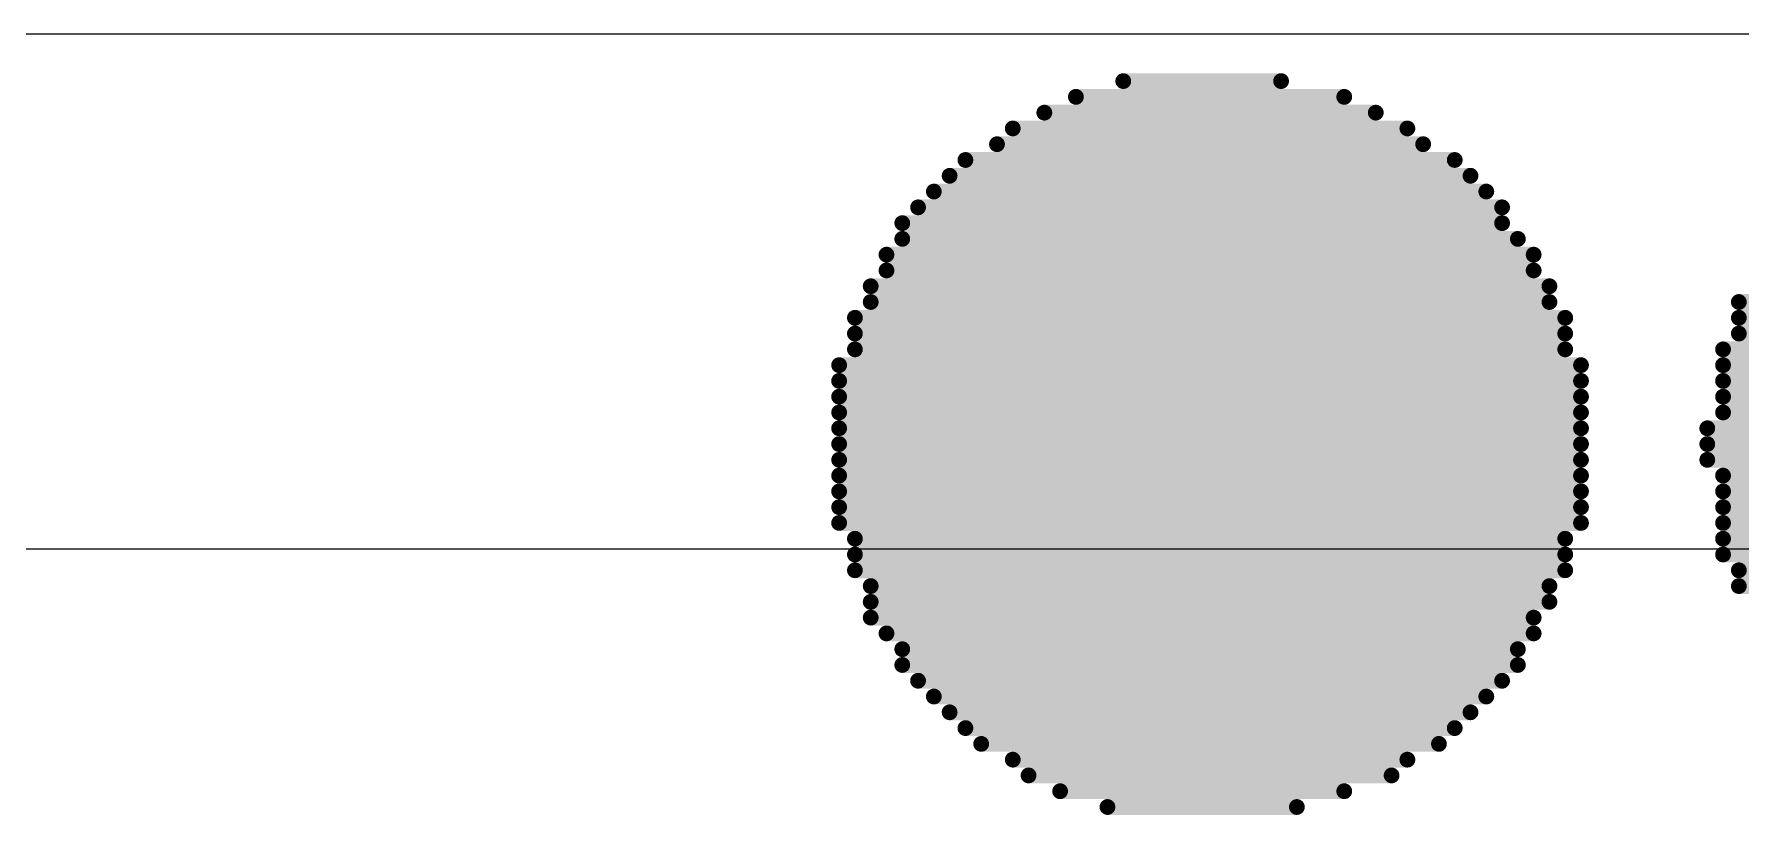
# Model space of a CAD drawing. Header units: millimetres. Extents: x 45 to 209, y 90 to 189.
# Drawn here: x 71.618 to 72.305, y 97.051 to 97.366 of the extents above; entities that cross this region are included whole.
import ezdxf

# ---------------------------------------------------------------- set-up
doc = ezdxf.new("R2010")
doc.units = ezdxf.units.MM
doc.layers.add('TopLayer', color=1, linetype='Continuous')
doc.layers.add('TopOverlay', color=2, linetype='Continuous')

# ---------------------------------------------------------------- blocks, each defined once
blk = doc.blocks.new('5394DE47_A0E8_4329_8464_7791B7C19310_62')
at = {"layer": 'TopOverlay', "const_width": 0.00635}
for points in [[(4.3767, 3.1911), (4.4402, 3.1911)], [(4.35765, 3.18475), (4.4656, 3.18475)], [(4.34495, 3.1784), (4.4783, 3.1784)], [(4.33225, 3.17205), (4.491, 3.17205)], [(4.3259, 3.1657), (4.49735, 3.1657)], [(4.3132, 3.15935), (4.51005, 3.15935)], [(4.30685, 3.153), (4.5164, 3.153)], [(4.3005, 3.14665), (4.52275, 3.14665)], [(4.29415, 3.1403), (4.5291, 3.1403)], [(4.2878, 3.13395), (4.5291, 3.13395)], [(4.28145, 3.12125), (4.5418, 3.12125)], [(4.2878, 3.1276), (4.53545, 3.1276)], [(4.28145, 3.1149), (4.5418, 3.1149)], [(4.2751, 3.10855), (4.54815, 3.10855)], [(4.2751, 3.1022), (4.54815, 3.1022)], [(4.62435, 3.1022), (4.90375, 3.1022)], [(4.26875, 3.09585), (4.5545, 3.09585)], [(4.62435, 3.09585), (4.90375, 3.09585)], [(4.26875, 3.0895), (4.5545, 3.0895)], [(4.62435, 3.0895), (4.9101, 3.0895)], [(4.26875, 3.08315), (4.5545, 3.08315)], [(4.618, 3.08315), (4.9101, 3.08315)], [(4.2624, 3.0768), (4.56085, 3.0768)], [(4.618, 3.0768), (4.9101, 3.0768)], [(4.2624, 3.07045), (4.56085, 3.07045)], [(4.618, 3.07045), (4.9101, 3.07045)], [(4.2624, 3.0641), (4.56085, 3.0641)], [(4.618, 3.0641), (4.91645, 3.0641)], [(4.2624, 3.05775), (4.56085, 3.05775)], [(4.618, 3.05775), (4.91645, 3.05775)], [(4.2624, 3.0514), (4.56085, 3.0514)], [(4.61165, 3.0514), (4.91645, 3.0514)], [(4.2624, 3.04505), (4.56085, 3.04505)], [(4.2624, 3.0387), (4.56085, 3.0387)], [(4.61165, 3.04505), (4.91645, 3.04505)], [(4.61165, 3.0387), (4.91645, 3.0387)], [(4.2624, 3.03235), (4.56085, 3.03235)], [(4.618, 3.03235), (4.91645, 3.03235)], [(4.2624, 3.026), (4.56085, 3.026)], [(4.618, 3.026), (4.91645, 3.026)], [(4.2624, 3.01965), (4.56085, 3.01965)], [(4.618, 3.01965), (4.9101, 3.01965)], [(4.2624, 3.0133), (4.56085, 3.0133)], [(4.618, 3.0133), (4.9101, 3.0133)], [(4.26875, 3.00695), (4.5545, 3.00695)], [(4.618, 3.00695), (4.9101, 3.00695)], [(4.26875, 3.0006), (4.5545, 3.0006)], [(4.618, 3.0006), (4.9101, 3.0006)], [(4.26875, 2.99425), (4.5545, 2.99425)], [(4.62435, 2.99425), (4.90375, 2.99425)], [(4.2751, 2.9879), (4.54815, 2.9879)], [(4.62435, 2.9879), (4.90375, 2.9879)], [(4.2751, 2.98155), (4.54815, 2.98155)], [(4.2751, 2.9752), (4.5418, 2.9752)], [(4.28145, 2.96885), (4.5418, 2.96885)], [(4.2878, 2.9625), (4.53545, 2.9625)], [(4.2878, 2.95615), (4.53545, 2.95615)], [(4.29415, 2.9498), (4.5291, 2.9498)], [(4.3005, 2.94345), (4.52275, 2.94345)], [(4.30685, 2.9371), (4.5164, 2.9371)], [(4.3132, 2.93075), (4.51005, 2.93075)], [(4.31955, 2.9244), (4.5037, 2.9244)], [(4.33225, 2.91805), (4.491, 2.91805)], [(4.3386, 2.9117), (4.48465, 2.9117)], [(4.3513, 2.90535), (4.4656, 2.90535)], [(4.37035, 2.899), (4.44655, 2.899)]]:
    blk.add_lwpolyline(points, dxfattribs=at)
at = {"layer": 'TopOverlay', "const_width": 0.00317}
for points in [[(4.37511, 3.1911, 1), (4.37829, 3.1911, 1)], [(4.43861, 3.1911, 1), (4.44179, 3.1911, 1)], [(4.35606, 3.18475, 1), (4.35924, 3.18475, 1)], [(4.46401, 3.18475, 1), (4.46719, 3.18475, 1)], [(4.34336, 3.1784, 1), (4.34654, 3.1784, 1)], [(4.47671, 3.1784, 1), (4.47989, 3.1784, 1)], [(4.33066, 3.17205, 1), (4.33384, 3.17205, 1)], [(4.48941, 3.17205, 1), (4.49259, 3.17205, 1)], [(4.32431, 3.1657, 1), (4.32749, 3.1657, 1)], [(4.49576, 3.1657, 1), (4.49894, 3.1657, 1)], [(4.31161, 3.15935, 1), (4.31479, 3.15935, 1)], [(4.50846, 3.15935, 1), (4.51164, 3.15935, 1)], [(4.30526, 3.153, 1), (4.30844, 3.153, 1)], [(4.51481, 3.153, 1), (4.51799, 3.153, 1)], [(4.29891, 3.14665, 1), (4.30209, 3.14665, 1)], [(4.52116, 3.14665, 1), (4.52434, 3.14665, 1)], [(4.29256, 3.1403, 1), (4.29574, 3.1403, 1)], [(4.52751, 3.1403, 1), (4.53069, 3.1403, 1)], [(4.28621, 3.13395, 1), (4.28939, 3.13395, 1)], [(4.52751, 3.13395, 1), (4.53069, 3.13395, 1)], [(4.27986, 3.12125, 1), (4.28304, 3.12125, 1)], [(4.28621, 3.1276, 1), (4.28939, 3.1276, 1)], [(4.53386, 3.1276, 1), (4.53704, 3.1276, 1)], [(4.54021, 3.12125, 1), (4.54339, 3.12125, 1)], [(4.27986, 3.1149, 1), (4.28304, 3.1149, 1)], [(4.54021, 3.1149, 1), (4.54339, 3.1149, 1)], [(4.27351, 3.10855, 1), (4.27669, 3.10855, 1)], [(4.54656, 3.10855, 1), (4.54974, 3.10855, 1)], [(4.27351, 3.1022, 1), (4.27669, 3.1022, 1)], [(4.54656, 3.1022, 1), (4.54974, 3.1022, 1)], [(4.62276, 3.1022, 1), (4.62594, 3.1022, 1)], [(4.26716, 3.09585, 1), (4.27034, 3.09585, 1)], [(4.55291, 3.09585, 1), (4.55609, 3.09585, 1)], [(4.62276, 3.09585, 1), (4.62594, 3.09585, 1)], [(4.26716, 3.0895, 1), (4.27034, 3.0895, 1)], [(4.55291, 3.0895, 1), (4.55609, 3.0895, 1)], [(4.62276, 3.0895, 1), (4.62594, 3.0895, 1)], [(4.26716, 3.08315, 1), (4.27034, 3.08315, 1)], [(4.55291, 3.08315, 1), (4.55609, 3.08315, 1)], [(4.61641, 3.08315, 1), (4.61959, 3.08315, 1)], [(4.26081, 3.0768, 1), (4.26399, 3.0768, 1)], [(4.55926, 3.0768, 1), (4.56244, 3.0768, 1)], [(4.61641, 3.0768, 1), (4.61959, 3.0768, 1)], [(4.26081, 3.07045, 1), (4.26399, 3.07045, 1)], [(4.55926, 3.07045, 1), (4.56244, 3.07045, 1)], [(4.61641, 3.07045, 1), (4.61959, 3.07045, 1)], [(4.26081, 3.0641, 1), (4.26399, 3.0641, 1)], [(4.55926, 3.0641, 1), (4.56244, 3.0641, 1)], [(4.61641, 3.0641, 1), (4.61959, 3.0641, 1)], [(4.26081, 3.05775, 1), (4.26399, 3.05775, 1)], [(4.55926, 3.05775, 1), (4.56244, 3.05775, 1)], [(4.61641, 3.05775, 1), (4.61959, 3.05775, 1)], [(4.26081, 3.0514, 1), (4.26399, 3.0514, 1)], [(4.55926, 3.0514, 1), (4.56244, 3.0514, 1)], [(4.61006, 3.0514, 1), (4.61324, 3.0514, 1)], [(4.26081, 3.04505, 1), (4.26399, 3.04505, 1)], [(4.26081, 3.0387, 1), (4.26399, 3.0387, 1)], [(4.55926, 3.04505, 1), (4.56244, 3.04505, 1)], [(4.55926, 3.0387, 1), (4.56244, 3.0387, 1)], [(4.61006, 3.04505, 1), (4.61324, 3.04505, 1)], [(4.61006, 3.0387, 1), (4.61324, 3.0387, 1)], [(4.26081, 3.03235, 1), (4.26399, 3.03235, 1)], [(4.55926, 3.03235, 1), (4.56244, 3.03235, 1)], [(4.61641, 3.03235, 1), (4.61959, 3.03235, 1)], [(4.26081, 3.026, 1), (4.26399, 3.026, 1)], [(4.55926, 3.026, 1), (4.56244, 3.026, 1)], [(4.61641, 3.026, 1), (4.61959, 3.026, 1)], [(4.26081, 3.01965, 1), (4.26399, 3.01965, 1)], [(4.55926, 3.01965, 1), (4.56244, 3.01965, 1)], [(4.61641, 3.01965, 1), (4.61959, 3.01965, 1)], [(4.26081, 3.0133, 1), (4.26399, 3.0133, 1)], [(4.55926, 3.0133, 1), (4.56244, 3.0133, 1)], [(4.61641, 3.0133, 1), (4.61959, 3.0133, 1)], [(4.26716, 3.00695, 1), (4.27034, 3.00695, 1)], [(4.55291, 3.00695, 1), (4.55609, 3.00695, 1)], [(4.61641, 3.00695, 1), (4.61959, 3.00695, 1)], [(4.26716, 3.0006, 1), (4.27034, 3.0006, 1)], [(4.55291, 3.0006, 1), (4.55609, 3.0006, 1)], [(4.61641, 3.0006, 1), (4.61959, 3.0006, 1)], [(4.26716, 2.99425, 1), (4.27034, 2.99425, 1)], [(4.55291, 2.99425, 1), (4.55609, 2.99425, 1)], [(4.62276, 2.99425, 1), (4.62594, 2.99425, 1)], [(4.27351, 2.9879, 1), (4.27669, 2.9879, 1)], [(4.54656, 2.9879, 1), (4.54974, 2.9879, 1)], [(4.62276, 2.9879, 1), (4.62594, 2.9879, 1)], [(4.27351, 2.98155, 1), (4.27669, 2.98155, 1)], [(4.54656, 2.98155, 1), (4.54974, 2.98155, 1)], [(4.27351, 2.9752, 1), (4.27669, 2.9752, 1)], [(4.54021, 2.9752, 1), (4.54339, 2.9752, 1)], [(4.27986, 2.96885, 1), (4.28304, 2.96885, 1)], [(4.54021, 2.96885, 1), (4.54339, 2.96885, 1)], [(4.28621, 2.9625, 1), (4.28939, 2.9625, 1)], [(4.28621, 2.95615, 1), (4.28939, 2.95615, 1)], [(4.53386, 2.9625, 1), (4.53704, 2.9625, 1)], [(4.53386, 2.95615, 1), (4.53704, 2.95615, 1)], [(4.29256, 2.9498, 1), (4.29574, 2.9498, 1)], [(4.52751, 2.9498, 1), (4.53069, 2.9498, 1)], [(4.29891, 2.94345, 1), (4.30209, 2.94345, 1)], [(4.52116, 2.94345, 1), (4.52434, 2.94345, 1)], [(4.30526, 2.9371, 1), (4.30844, 2.9371, 1)], [(4.51481, 2.9371, 1), (4.51799, 2.9371, 1)], [(4.31161, 2.93075, 1), (4.31479, 2.93075, 1)], [(4.50846, 2.93075, 1), (4.51164, 2.93075, 1)], [(4.31796, 2.9244, 1), (4.32114, 2.9244, 1)], [(4.50211, 2.9244, 1), (4.50529, 2.9244, 1)], [(4.33066, 2.91805, 1), (4.33384, 2.91805, 1)], [(4.48941, 2.91805, 1), (4.49259, 2.91805, 1)], [(4.33701, 2.9117, 1), (4.34019, 2.9117, 1)], [(4.48306, 2.9117, 1), (4.48624, 2.9117, 1)], [(4.34971, 2.90535, 1), (4.35289, 2.90535, 1)], [(4.46401, 2.90535, 1), (4.46719, 2.90535, 1)], [(4.36876, 2.899, 1), (4.37194, 2.899, 1)], [(4.44496, 2.899, 1), (4.44814, 2.899, 1)]]:
    blk.add_lwpolyline(points, format="xyb", close=True, dxfattribs=at)

msp = doc.modelspace()

# ---------------------------------------------------------------- linework, layer by layer
at = {"layer": 'TopLayer'}
for p, q in [((74.32068, 97.3656), (64.82068, 97.3656)), ((64.83248, 97.15842), (74.32068, 97.15842))]:
    msp.add_line(p, q, dxfattribs=at)

# ---------------------------------------------------------------- block references
at = {"rotation": 360}
msp.add_blockref('5394DE47_A0E8_4329_8464_7791B7C19310_62', (67.67968, 94.1556), dxfattribs=at)

doc.saveas('drawing.dxf')
